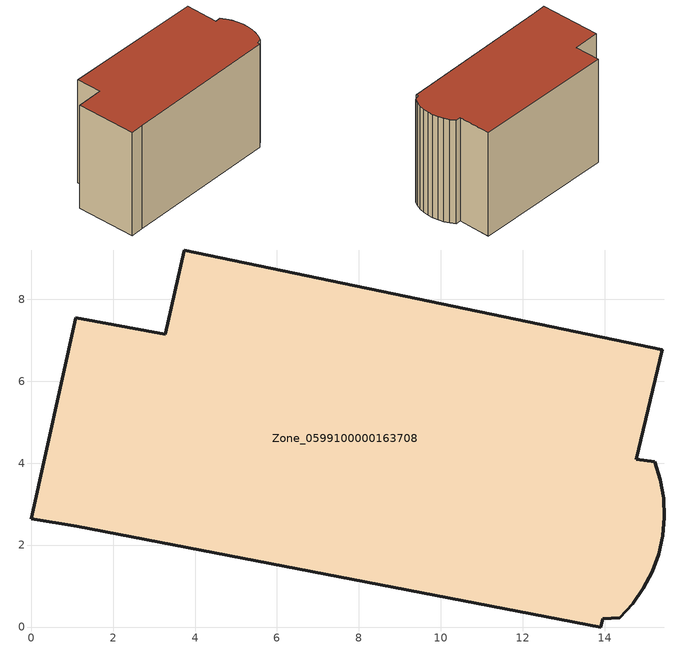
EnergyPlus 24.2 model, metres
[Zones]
Zone_0599100000163708
 floor ground (C_G): 14.68,0.57 14.37,0.23 13.95,0.2 13.9,0 1.11,2.45 0,2.64 1.09,7.55 3.28,7.15 3.74,9.2 15.41,6.77 14.77,4.1 15.22,4.03 15.36,3.59 15.44,3.14 15.46,2.68 15.41,2.23 15.31,1.78 15.16,1.35 14.94,0.94 z0
 wall outside (C_F): 3.28,7.15 1.09,7.55 0,2.64 1.11,2.45 13.9,0 13.95,0.2 14.37,0.23 14.68,0.57 14.94,0.94 15.16,1.35 15.31,1.78 15.41,2.23 15.46,2.68 15.44,3.14 15.36,3.59 15.22,4.03 14.77,4.1 15.41,6.77 3.74,9.2 3.28,7.15 z0:9.07
 roof outside (C_R): 14.77,4.1 15.41,6.77 3.74,9.2 3.28,7.15 1.09,7.55 0,2.64 1.11,2.45 13.9,0 13.95,0.2 14.37,0.23 14.68,0.57 14.94,0.94 15.16,1.35 15.31,1.78 15.41,2.23 15.46,2.68 15.44,3.14 15.36,3.59 15.22,4.03 z9.07
[BUILDING]
Pand.0599100000163708: North Axis=0; Terrain=City; Loads Convergence Tolerance Value=0.04; Temperature Convergence Tolerance Value=0.4; Solar Distribution=FullExterior; Maximum Number of Warmup Days=25; Minimum Number of Warmup Days=1
[Site:Location]
Rotterdam.The.Hague.AP_ZH_NLD Design_Conditions: Latitude=51.96; Longitude=4.45; Time Zone=1; Elevation=-4.5
[SITE:GROUNDTEMPERATURE:BUILDINGSURFACE]
18, 18, 18, 18, 18, 18, 18, 18, 18, 18, 18, 18
[MATERIAL] Thermal Absorptance=0.9; Solar Absorptance=0.7; Visible Absorptance=0.7
Name | Roughness | Thickness | Conductivity | Density | Specific Heat
G.TI.1946 | MediumSmooth | 0.15 | 1 | 540 | 1210
F.TI.1946 | Rough | 0.3 | 0.857143 | 1920 | 840
R.TI.1946 | MediumRough | 0.2 | 0.1 | 1500 | 1000
[CONSTRUCTION]
C_G: G.TI.1946
C_F: F.TI.1946
C_R: R.TI.1946
[ZONE]
Zone_0599100000163708: Type=1; Multiplier=1; Ceiling Height=Autocalculate; Volume=Autocalculate; Floor Area=autocalculate; Part of Total Floor Area=Yes
[ZONEINFILTRATION:DESIGNFLOWRATE]
Infil_Zone_0599100000163708: Zone or ZoneList or Space or SpaceList=Zone_0599100000163708; Schedule=AlwaysOn; Design Flow Rate Calculation Method=Flow/Area; Flow Rate per Floor Area=0.003; Constant Term Coefficient=1; Temperature Term Coefficient=0; Velocity Term Coefficient=0; Velocity Squared Term Coefficient=0
[HVACTEMPLATE:ZONE:IDEALLOADSAIRSYSTEM]
Zone_0599100000163708: Maximum Heating Supply Air Temperature=50; Minimum Cooling Supply Air Temperature=13; Maximum Heating Supply Air Humidity Ratio=0.0156; Minimum Cooling Supply Air Humidity Ratio=0.0077; Heating Limit=NoLimit; Cooling Limit=NoLimit; Dehumidification Control Type=ConstantSensibleHeatRatio; Cooling Sensible Heat Ratio=0.7; Dehumidification Setpoint=60; Humidification Control Type=None; Humidification Setpoint=30; Outdoor Air Method=None; Outdoor Air Flow Rate per Person=0.00944; Outdoor Air Flow Rate per Zone Floor Area=0; Outdoor Air Flow Rate per Zone=0; Demand Controlled Ventilation Type=None; Outdoor Air Economizer Type=NoEconomizer; Heat Recovery Type=None; Sensible Heat Recovery Effectiveness=0.7; Latent Heat Recovery Effectiveness=0.65
[ZONECONTROL:THERMOSTAT]
ThermostatControl_Zone_0599100000163708: Zone or ZoneList=Zone_0599100000163708; Control Type Schedule=DualSetpointControlType; Control 1=Thermostat_Zone_0599100000163708; Temperature Difference Between Cutout And Setpoint=0
[THERMOSTATSETPOINT:DUALSETPOINT]
Thermostat_Zone_0599100000163708: Heating Setpoint Temperature Schedule=HeatingSetpoint_Zone_0599100000163708; Cooling Setpoint Temperature Schedule=CoolingSetpoint_Zone_0599100000163708
[SCHEDULE:COMPACT]
HeatingSetpoint_Zone_0599100000163708: Through: 12/31, For: AllDays, Until: 24:00, 21
CoolingSetpoint_Zone_0599100000163708: Through: 12/31, For: AllDays, Until: 24:00, 24
DualSetpointControlType: Through: 12/31, For: AllDays, Until: 24:00, 4
AlwaysOn: Through: 12/31, For: AllDays, Until: 24:00, 1
